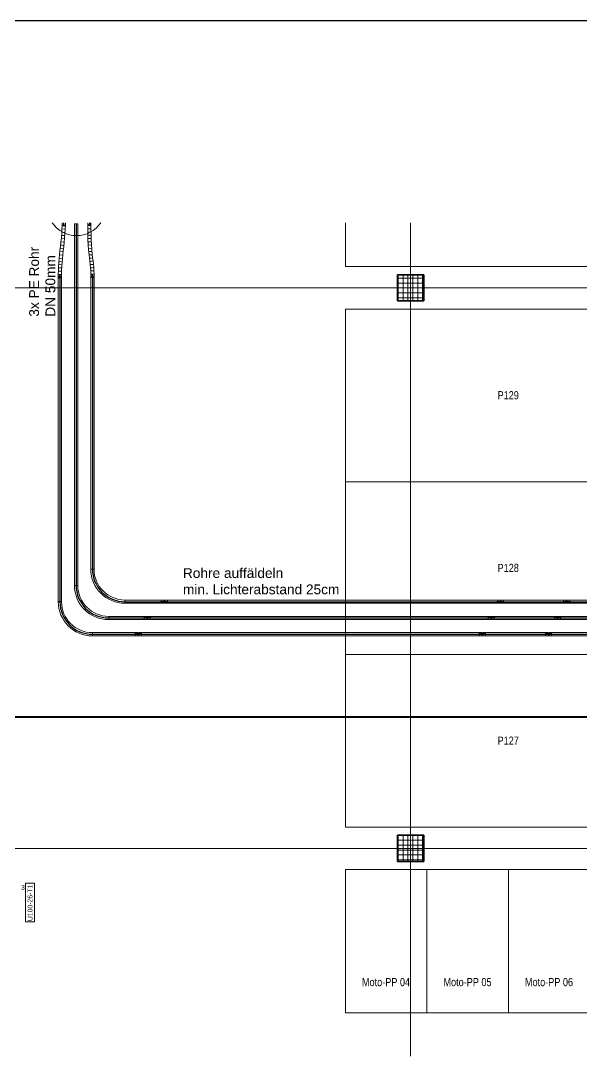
# Model space of a CAD drawing. Extents: x -932 to 937, y -179 to 471.
# Drawn here: x -396.2 to -224.2, y 147.8 to 465.5 of the extents above; entities that cross this region are included whole.
import ezdxf
from ezdxf.lldxf.tags import DXFTag

# ---------------------------------------------------------------- set-up
doc = ezdxf.new("R2010")
doc.units = 0
doc.layers.get('0').update_dxf_attribs({"lineweight": 13})
for name, color, linetype, lineweight, true_color in [('A-____-MATC-OTLN', 7, 'Strichpunkt - Mittel', 40, 0x0080ff), ('EL01_WAN_Röhre Boden', 7, 'Continuous', 13, 0xff6666), ('EL01_WAN_Röhre Boden Typ', 1, 'Continuous', 13, 0xff0000)]:
    doc.layers.add(name, color=color, linetype=linetype, lineweight=lineweight, true_color=true_color)
for name, color, linetype, lineweight in [('A-____-NOTE-TEXT', 7, 'Continuous', 9), ('A-DOOR-____-IDEN', 7, 'Continuous', 5), ('A-FLOR-____-OTLN', 7, 'Continuous', 9), ('A-GENM-____-OTLN', 7, 'Continuous', 9), ('C-PRKG-____-IDEN', 7, 'Continuous', 5), ('C-PRKG-____-OTLN', 7, 'Continuous', 9), ('S-COLS-____-MCUT', 7, 'Continuous', 35), ('S-COLS-____-OTLN', 7, 'Continuous', 9), ('S-GRID-____-OTLN', 7, 'Continuous', 5)]:
    doc.layers.add(name, color=color, linetype=linetype, lineweight=lineweight)
doc.styles.get("Standard").update_dxf_attribs({"font": 'arial.ttf'})
tags = doc.linetypes.add('_Rasterlinie_', pattern=[0.375, 0.2, -0.05, 0.075, -0.05]).pattern_tags.tags
tags[10:11] = [DXFTag(74, 4), DXFTag(75, 0), DXFTag(340, '0'), DXFTag(46, 1.0), DXFTag(50, 0.0), DXFTag(44, 0.0), DXFTag(45, 0.0)]
tags[8:9] = [DXFTag(74, 4), DXFTag(75, 0), DXFTag(340, '0'), DXFTag(46, 1.0), DXFTag(50, 0.0), DXFTag(44, 0.0), DXFTag(45, 0.0)]
tags[6:7] = [DXFTag(74, 4), DXFTag(75, 0), DXFTag(340, '0'), DXFTag(46, 1.0), DXFTag(50, 0.0), DXFTag(44, 0.0), DXFTag(45, 0.0)]
tags[4:5] = [DXFTag(74, 4), DXFTag(75, 0), DXFTag(340, '0'), DXFTag(46, 1.0), DXFTag(50, 0.0), DXFTag(44, 0.0), DXFTag(45, 0.0)]
tags = doc.linetypes.add('ACAD_ISO03W100', pattern=[30, 12, -18]).pattern_tags.tags
tags[6:7] = [DXFTag(74, 4), DXFTag(75, 0), DXFTag(340, '0'), DXFTag(46, 0.0), DXFTag(50, 0.0), DXFTag(44, 0.0), DXFTag(45, 0.0)]
tags[4:5] = [DXFTag(74, 4), DXFTag(75, 0), DXFTag(340, '0'), DXFTag(46, 0.0), DXFTag(50, 0.0), DXFTag(44, 0.0), DXFTag(45, 0.0)]
tags = doc.linetypes.add('Strichpunkt - Mittel', pattern=[0.35, 0.15, -0.1, 0, -0.1]).pattern_tags.tags
tags[10:11] = [DXFTag(74, 4), DXFTag(75, 0), DXFTag(340, '0'), DXFTag(46, 1.0), DXFTag(50, 0.0), DXFTag(44, 0.0), DXFTag(45, 0.0)]
tags[8:9] = [DXFTag(74, 4), DXFTag(75, 0), DXFTag(340, '0'), DXFTag(46, 1.0), DXFTag(50, 0.0), DXFTag(44, 0.0), DXFTag(45, 0.0)]
tags[6:7] = [DXFTag(74, 4), DXFTag(75, 0), DXFTag(340, '0'), DXFTag(46, 1.0), DXFTag(50, 0.0), DXFTag(44, 0.0), DXFTag(45, 0.0)]
tags[4:5] = [DXFTag(74, 4), DXFTag(75, 0), DXFTag(340, '0'), DXFTag(46, 1.0), DXFTag(50, 0.0), DXFTag(44, 0.0), DXFTag(45, 0.0)]
tags = doc.linetypes.add('STRICHPUNKT2', pattern=[12.7, 6.35, -3.175, 0, -3.175]).pattern_tags.tags
tags[10:11] = [DXFTag(74, 4), DXFTag(75, 0), DXFTag(340, '0'), DXFTag(46, 0.0), DXFTag(50, 0.0), DXFTag(44, 0.0), DXFTag(45, 0.0)]
tags[8:9] = [DXFTag(74, 4), DXFTag(75, 0), DXFTag(340, '0'), DXFTag(46, 0.0), DXFTag(50, 0.0), DXFTag(44, 0.0), DXFTag(45, 0.0)]
tags[6:7] = [DXFTag(74, 4), DXFTag(75, 0), DXFTag(340, '0'), DXFTag(46, 0.0), DXFTag(50, 0.0), DXFTag(44, 0.0), DXFTag(45, 0.0)]
tags[4:5] = [DXFTag(74, 4), DXFTag(75, 0), DXFTag(340, '0'), DXFTag(46, 0.0), DXFTag(50, 0.0), DXFTag(44, 0.0), DXFTag(45, 0.0)]

# ---------------------------------------------------------------- blocks, each defined once
blk = doc.blocks.new('Referenz-A0UJ2H3XXE', base_point=(-911.85, -117.71))
at = {"layer": 'A-____-MATC-OTLN', "color": 0, "linetype": 'Strichpunkt - Mittel', "ltscale": 0.4}
blk.add_line((-911.85, 251.99), (382.01, 251.99), dxfattribs=at)
at = {"layer": 'A-DOOR-____-IDEN', "color": 0, "linetype": 'Continuous', "ltscale": 0.13}
for p, q in [((-394.68, 189.06), (-394.68, 200.9)), ((-394.68, 200.9), (-391.9, 200.9)), ((-391.9, 200.9), (-391.9, 189.06)), ((-391.9, 189.06), (-394.68, 189.06))]:
    blk.add_line(p, q, dxfattribs=at)
at = {"layer": 'A-FLOR-____-OTLN', "color": 0, "linetype": 'Continuous', "ltscale": 0.13}
blk.add_ellipse((-379.04, 408.58), major_axis=(-9, 0), ratio=0.999794, start_param=0.595169, end_param=2.546424, dxfattribs=at)
at = {"layer": 'A-GENM-____-OTLN', "color": 0, "linetype": 'Continuous', "ltscale": 0.13}
blk.add_ellipse((-379.04, 408.58), major_axis=(-9, 0), ratio=0.999794, start_param=0.595169, end_param=2.546424, dxfattribs=at)
at = {"layer": 'C-PRKG-____-OTLN', "color": 0, "linetype": 'Continuous', "ltscale": 0.13}
for p, q in [((-296.54, 403.53), (-296.54, 390.09)), ((-296.54, 403.53), (-296.54, 390.09)), ((-296.54, 390.09), (-296.54, 403.53)), ((-196.54, 390.09), (-296.54, 390.09)), ((-296.54, 390.09), (-196.54, 390.09)), ((-196.54, 390.09), (-296.54, 390.09)), ((-296.54, 390.09), (-296.54, 390.09)), ((-296.54, 377.05), (-296.54, 324.06)), ((-196.54, 377.05), (-296.54, 377.05)), ((-196.54, 377.05), (-296.54, 377.05)), ((-296.54, 377.05), (-296.54, 324.06)), ((-296.54, 324.06), (-296.54, 377.05)), ((-296.54, 377.05), (-196.54, 377.05)), ((-296.54, 377.05), (-296.54, 377.05)), ((-296.54, 324.06), (-296.54, 271.08)), ((-196.54, 324.06), (-296.54, 324.06)), ((-196.54, 324.06), (-296.54, 324.06)), ((-296.54, 324.06), (-296.54, 271.07)), ((-296.54, 271.08), (-296.54, 324.06)), ((-296.54, 324.06), (-196.54, 324.06)), ((-296.54, 324.06), (-296.54, 324.06)), ((-196.54, 324.06), (-296.54, 324.06)), ((-296.54, 324.06), (-196.54, 324.06)), ((-196.54, 324.06), (-296.54, 324.06)), ((-296.54, 324.06), (-296.54, 324.06)), ((-196.54, 271.08), (-296.54, 271.08)), ((-296.54, 271.08), (-196.54, 271.08)), ((-296.54, 271.07), (-296.54, 271.08)), ((-196.54, 271.08), (-296.54, 271.08)), ((-196.54, 271.08), (-296.54, 271.08)), ((-296.54, 271.07), (-296.54, 271.08)), ((-296.54, 271.07), (-296.54, 218.09)), ((-196.54, 271.07), (-296.54, 271.07)), ((-296.54, 271.07), (-296.54, 218.09)), ((-296.54, 218.09), (-296.54, 271.07)), ((-296.54, 271.07), (-196.54, 271.07)), ((-196.54, 218.09), (-296.54, 218.09)), ((-296.54, 218.09), (-196.54, 218.09)), ((-196.54, 218.09), (-296.54, 218.09)), ((-296.54, 218.09), (-296.54, 218.09)), ((-296.54, 205.09), (-296.54, 161.09)), ((-271.54, 205.09), (-296.54, 205.09)), ((-271.54, 205.09), (-296.54, 205.09)), ((-296.54, 205.09), (-296.54, 161.09)), ((-296.54, 161.09), (-296.54, 205.09)), ((-296.54, 205.09), (-271.54, 205.09)), ((-296.54, 205.09), (-296.54, 205.09)), ((-271.54, 205.09), (-271.54, 161.09)), ((-246.54, 205.09), (-271.54, 205.09)), ((-246.54, 205.09), (-271.54, 205.09)), ((-271.54, 205.09), (-271.54, 161.09)), ((-271.54, 161.09), (-271.54, 205.09)), ((-271.54, 205.09), (-246.54, 205.09)), ((-271.54, 205.09), (-271.54, 205.09)), ((-271.54, 205.09), (-271.54, 161.09)), ((-271.54, 161.09), (-271.54, 205.09)), ((-271.54, 205.09), (-271.54, 161.09)), ((-271.54, 205.09), (-271.54, 205.09)), ((-246.54, 205.09), (-246.54, 161.09)), ((-221.54, 205.09), (-246.54, 205.09)), ((-221.54, 205.09), (-246.54, 205.09)), ((-246.54, 205.09), (-246.54, 161.09)), ((-246.54, 161.09), (-246.54, 205.09)), ((-246.54, 205.09), (-221.54, 205.09)), ((-246.54, 205.09), (-246.54, 205.09)), ((-246.54, 205.09), (-246.54, 161.09)), ((-246.54, 161.09), (-246.54, 205.09)), ((-246.54, 205.09), (-246.54, 161.09)), ((-246.54, 205.09), (-246.54, 205.09)), ((-271.54, 161.09), (-296.54, 161.09)), ((-296.54, 161.09), (-271.54, 161.09)), ((-271.54, 161.09), (-296.54, 161.09)), ((-296.54, 161.09), (-296.54, 161.09)), ((-246.54, 161.09), (-271.54, 161.09)), ((-271.54, 161.09), (-246.54, 161.09)), ((-246.54, 161.09), (-271.54, 161.09)), ((-271.54, 161.09), (-271.54, 161.09)), ((-271.54, 161.09), (-271.54, 161.09)), ((-221.54, 161.09), (-246.54, 161.09)), ((-246.54, 161.09), (-221.54, 161.09)), ((-221.54, 161.09), (-246.54, 161.09)), ((-246.54, 161.09), (-246.54, 161.09)), ((-246.54, 161.09), (-246.54, 161.09))]:
    blk.add_line(p, q, dxfattribs=at)
at = {"layer": 'S-COLS-____-MCUT', "color": 0, "linetype": 'Continuous', "ltscale": 0.35}
for p, q in [((-272.54, 387.59), (-280.54, 387.59)), ((-280.54, 387.59), (-280.54, 379.59)), ((-272.54, 379.59), (-272.54, 387.59)), ((-280.54, 379.59), (-272.54, 379.59)), ((-272.54, 215.59), (-280.54, 215.59)), ((-280.54, 215.59), (-280.54, 207.59)), ((-272.54, 207.59), (-272.54, 215.59)), ((-280.54, 207.59), (-272.54, 207.59))]:
    blk.add_line(p, q, dxfattribs=at)
at = {"layer": 'S-COLS-____-OTLN', "color": 0, "linetype": 'Continuous', "ltscale": 0.13}
for p, q in [((-280.54, 386.55), (-272.54, 386.55)), ((-280.54, 385.05), (-272.54, 385.05)), ((-280.38, 379.59), (-280.38, 387.59)), ((-278.88, 379.59), (-278.88, 387.59)), ((-277.38, 379.59), (-277.38, 387.59)), ((-275.88, 379.59), (-275.88, 387.59)), ((-274.38, 379.59), (-274.38, 387.59)), ((-272.88, 379.59), (-272.88, 387.59)), ((-280.54, 383.55), (-272.54, 383.55)), ((-280.54, 382.05), (-272.54, 382.05)), ((-280.54, 380.55), (-272.54, 380.55)), ((-280.54, 215.55), (-272.54, 215.55)), ((-280.54, 214.05), (-272.54, 214.05)), ((-280.38, 207.59), (-280.38, 215.59)), ((-278.88, 207.59), (-278.88, 215.59)), ((-277.38, 207.59), (-277.38, 215.59)), ((-275.88, 207.59), (-275.88, 215.59)), ((-274.38, 207.59), (-274.38, 215.59)), ((-272.88, 207.59), (-272.88, 215.59)), ((-280.54, 212.55), (-272.54, 212.55)), ((-280.54, 211.05), (-272.54, 211.05)), ((-280.54, 209.55), (-272.54, 209.55)), ((-280.54, 208.05), (-272.54, 208.05))]:
    blk.add_line(p, q, dxfattribs=at)
at = {"layer": 'S-GRID-____-OTLN', "color": 0, "linetype": '_Rasterlinie_', "ltscale": 0.13}
for p, q in [((-276.54, 147.79), (-276.54, 403.53)), ((-857.98, 383.59), (43.89, 383.59)), ((-857.98, 211.59), (382.01, 211.59))]:
    blk.add_line(p, q, dxfattribs=at)
at = {"layer": 'A-____-NOTE-TEXT', "color": 0, "linetype": 'Continuous', "lineweight": 5, "ltscale": 0.13, "insert": (-396.07, 200.36), "char_height": 1.5, "attachment_point": 1}
blk.add_mtext('{\\fArial;3}', dxfattribs=at)
at = {"layer": 'A-DOOR-____-IDEN', "color": 0, "linetype": 'Continuous', "ltscale": 0.13, "insert": (-394.06, 189.26), "char_height": 1.5, "attachment_point": 1, "rotation": 90}
blk.add_mtext('{\\fArial;U100-26-T1}', dxfattribs=at)
at = {"layer": 'C-PRKG-____-IDEN', "color": 0, "linetype": 'Continuous', "ltscale": 0.13, "char_height": 2.5, "attachment_point": 1}
for s, insert in [('{\\W0.8;\\fArial;P129}', (-249.87, 351.87)), ('{\\W0.8;\\fArial;P128}', (-249.87, 298.88)), ('{\\W0.8;\\fArial;P127}', (-249.87, 245.89)), ('{\\W0.8;\\fArial;Moto-PP 04}', (-291.47, 171.8)), ('{\\W0.8;\\fArial;Moto-PP 05}', (-266.47, 171.8)), ('{\\W0.8;\\fArial;Moto-PP 06}', (-241.47, 171.8))]:
    blk.add_mtext(s, dxfattribs=dict(at, insert=insert))
blk = doc.blocks.new('Bauteilbeschriftung-A0UJ2H4JXE', base_point=(-393.57, 374.72))
at = {"color": 0, "lineweight": -2, "char_height": 3, "attachment_point": 1, "rotation": 90}
for s, insert in [('{\\fArial;3x PE Rohr}', (-393.57, 374.72)), ('{\\fArial;DN 50mm}', (-388.57, 374.72))]:
    blk.add_mtext(s, dxfattribs=dict(at, insert=insert))
blk = doc.blocks.new('Wickelfalzrohr-A0UJ2H4RXE', base_point=(-374.14, 276.77))
at = {"color": 0, "linetype": 'ByBlock', "lineweight": -2, "ltscale": 0.13}
for p, q in [((-360.24, 277.77), (-374.14, 277.77)), ((-374.14, 277.47), (-374.14, 277.77)), ((-374.14, 277.06), (-374.14, 277.47)), ((-374.14, 276.77), (-374.14, 277.06)), ((-374.14, 276.77), (-360.24, 276.77)), ((-360.24, 277.47), (-360.24, 277.77)), ((-360.24, 277.06), (-360.24, 277.47)), ((-360.24, 276.77), (-360.24, 277.06))]:
    blk.add_line(p, q, dxfattribs=at)
at = {"color": 0, "linetype": 'STRICHPUNKT2', "lineweight": 25, "ltscale": 0.25}
blk.add_line((-374.14, 277.27), (-360.24, 277.27), dxfattribs=at)
blk = doc.blocks.new('Wickelfalzrohr-A0UJ2H4TXE', base_point=(-351.94, 286.77))
at = {"color": 0, "linetype": 'ByBlock', "lineweight": -2, "ltscale": 0.13}
for p, q in [((-249.12, 287.77), (-351.94, 287.77)), ((-351.94, 287.47), (-351.94, 287.77)), ((-351.94, 287.06), (-351.94, 287.47)), ((-351.94, 286.77), (-351.94, 287.06)), ((-351.94, 286.77), (-249.12, 286.77)), ((-249.12, 287.47), (-249.12, 287.77)), ((-249.12, 287.06), (-249.12, 287.47)), ((-249.12, 286.77), (-249.12, 287.06))]:
    blk.add_line(p, q, dxfattribs=at)
at = {"color": 0, "linetype": 'STRICHPUNKT2', "lineweight": 25, "ltscale": 0.25}
blk.add_line((-351.94, 287.27), (-249.12, 287.27), dxfattribs=at)
blk = doc.blocks.new('Wickelfalzrohr-A0UJ2H51XE', base_point=(-248.82, 286.77))
at = {"color": 0, "linetype": 'ByBlock', "lineweight": -2, "ltscale": 0.13}
for p, q in [((-228.82, 287.77), (-248.82, 287.77)), ((-248.82, 287.47), (-248.82, 287.77)), ((-248.82, 287.06), (-248.82, 287.47)), ((-248.82, 286.77), (-248.82, 287.06)), ((-248.82, 286.77), (-228.82, 286.77)), ((-228.82, 287.47), (-228.82, 287.77)), ((-228.82, 287.06), (-228.82, 287.47)), ((-228.82, 286.77), (-228.82, 287.06))]:
    blk.add_line(p, q, dxfattribs=at)
at = {"color": 0, "linetype": 'STRICHPUNKT2', "lineweight": 25, "ltscale": 0.25}
blk.add_line((-248.82, 287.27), (-228.82, 287.27), dxfattribs=at)
blk = doc.blocks.new('Bogen-A0UJ2H57XE', base_point=(-374.67, 286.77))
at = {"color": 0, "linetype": 'ByBlock', "lineweight": -2, "ltscale": 0.13}
for p, q in [((-373.67, 297.27), (-374.67, 297.27)), ((-364.17, 287.77), (-364.17, 286.77))]:
    blk.add_line(p, q, dxfattribs=at)
for major_axis in [(-10.5, 0), (-9.5, 0)]:
    blk.add_ellipse((-364.17, 297.27), major_axis=major_axis, ratio=1, start_param=0, end_param=1.570796, dxfattribs=at)
at = {"color": 0, "linetype": 'STRICHPUNKT2', "lineweight": 25, "ltscale": 0.25}
blk.add_ellipse((-364.17, 297.27), major_axis=(-10, 0), ratio=1, start_param=0, end_param=1.570796, dxfattribs=at)
blk = doc.blocks.new('Bogen-A0UJ2H59XE', base_point=(-384.64, 276.77))
at = {"color": 0, "linetype": 'ByBlock', "lineweight": -2, "ltscale": 0.13}
for p, q in [((-383.64, 287.27), (-384.64, 287.27)), ((-374.14, 277.77), (-374.14, 276.77))]:
    blk.add_line(p, q, dxfattribs=at)
for major_axis in [(-10.5, 0), (-9.5, 0)]:
    blk.add_ellipse((-374.14, 287.27), major_axis=major_axis, ratio=1, start_param=0, end_param=1.570796, dxfattribs=at)
at = {"color": 0, "linetype": 'STRICHPUNKT2', "lineweight": 25, "ltscale": 0.25}
blk.add_ellipse((-374.14, 287.27), major_axis=(-10, 0), ratio=1, start_param=0, end_param=1.570796, dxfattribs=at)
blk = doc.blocks.new('Wickelfalzrohr-A0UJ2H5BXE', base_point=(-384.64, 287.24))
at = {"color": 0, "linetype": 'ByBlock', "lineweight": -2, "ltscale": 0.13}
for p, q in [((-384.64, 287.27), (-384.64, 387.18)), ((-383.64, 287.27), (-383.64, 387.18))]:
    blk.add_line(p, q, dxfattribs=at)
at = {"color": 0, "linetype": 'STRICHPUNKT2', "lineweight": 25, "ltscale": 0.25}
blk.add_line((-384.14, 387.18), (-384.14, 287.27), dxfattribs=at)
at = {"color": 0, "linetype": 'ByBlock', "lineweight": -2, "ltscale": 0.13}
for centre in [(-384.14, 387.18), (-384.14, 287.27)]:
    blk.add_ellipse(centre, major_axis=(-0.5, 0), ratio=0.041259, dxfattribs=at)
blk = doc.blocks.new('Wickelfalzrohr-A0UJ2H5DXE', base_point=(-364.17, 286.77))
at = {"color": 0, "linetype": 'ByBlock', "lineweight": -2, "ltscale": 0.13}
for p, q in [((-352.24, 287.77), (-364.17, 287.77)), ((-364.17, 287.47), (-364.17, 287.77)), ((-364.17, 287.06), (-364.17, 287.47)), ((-364.17, 286.77), (-364.17, 287.06)), ((-364.17, 286.77), (-352.24, 286.77)), ((-352.24, 287.47), (-352.24, 287.77)), ((-352.24, 287.06), (-352.24, 287.47)), ((-352.24, 286.77), (-352.24, 287.06))]:
    blk.add_line(p, q, dxfattribs=at)
at = {"color": 0, "linetype": 'STRICHPUNKT2', "lineweight": 25, "ltscale": 0.25}
blk.add_line((-364.17, 287.27), (-352.24, 287.27), dxfattribs=at)
blk = doc.blocks.new('Wickelfalzrohr-A0UJ2H5FXE', base_point=(-374.67, 297.24))
at = {"color": 0, "linetype": 'ByBlock', "lineweight": -2, "ltscale": 0.13}
for p, q in [((-374.67, 297.27), (-374.67, 387.17)), ((-373.67, 297.27), (-373.67, 387.17))]:
    blk.add_line(p, q, dxfattribs=at)
at = {"color": 0, "linetype": 'STRICHPUNKT2', "lineweight": 25, "ltscale": 0.25}
blk.add_line((-374.17, 387.17), (-374.17, 297.27), dxfattribs=at)
at = {"color": 0, "linetype": 'ByBlock', "lineweight": -2, "ltscale": 0.13}
for centre in [(-374.17, 387.17), (-374.17, 297.27)]:
    blk.add_ellipse(centre, major_axis=(-0.5, 0), ratio=0.045864, dxfattribs=at)
blk = doc.blocks.new('Flexrohr-A0UJ2H5HXE', base_point=(-375.61, 387.76))
at = {"color": 0, "linetype": 'ByBlock', "lineweight": -2, "ltscale": 0.13}
for p, q in [((-374.61, 402.89), (-375.61, 402.9)), ((-375.6, 401.37), (-375.61, 402.9)), ((-375.58, 399.84), (-375.6, 401.37)), ((-374.64, 402.7), (-375.58, 402.71)), ((-374.63, 401.71), (-375.57, 401.7)), ((-374.62, 400.71), (-375.56, 400.7)), ((-374.6, 401.38), (-374.61, 402.89)), ((-374.58, 399.86), (-374.6, 401.38)), ((-375.53, 398.31), (-375.58, 399.84)), ((-374.61, 399.72), (-375.55, 399.69)), ((-375.46, 396.78), (-375.53, 398.31)), ((-374.57, 398.72), (-375.51, 398.69)), ((-374.53, 397.73), (-375.47, 397.68)), ((-374.53, 398.35), (-374.58, 399.86)), ((-374.46, 396.84), (-374.53, 398.35)), ((-375.35, 395.25), (-375.46, 396.78)), ((-374.48, 396.74), (-375.42, 396.68)), ((-374.41, 395.75), (-375.35, 395.68)), ((-375.2, 393.73), (-375.35, 395.25)), ((-374.35, 395.33), (-374.46, 396.84)), ((-374.2, 393.83), (-374.35, 395.33)), ((-375.08, 392.72), (-375.2, 393.73)), ((-374.96, 391.72), (-375.08, 392.72)), ((-374.84, 390.72), (-374.96, 391.72)), ((-374.09, 392.84), (-374.2, 393.83)), ((-373.97, 391.84), (-374.09, 392.84)), ((-373.85, 390.83), (-373.97, 391.84)), ((-373.75, 389.82), (-373.85, 390.83)), ((-374.75, 389.74), (-374.84, 390.72)), ((-374.69, 388.75), (-374.75, 389.74)), ((-374.66, 387.77), (-374.69, 388.75)), ((-373.72, 388.79), (-374.66, 388.75)), ((-373.66, 387.76), (-374.66, 387.77)), ((-373.69, 388.79), (-373.75, 389.82)), ((-373.66, 387.76), (-373.69, 388.79))]:
    blk.add_line(p, q, dxfattribs=at)
at = {"color": 0, "linetype": 'ByBlock', "lineweight": -2, "ltscale": 0.13, "extrusion": (0, 0, -1)}
for centre, major_axis, ratio in [((-374.79, 394.72), (0.498, 0.046), 0.059528), ((-374.69, 393.72), (0.497, 0.052), 0.070296), ((-374.58, 392.73), (0.496, 0.059), 0.082615), ((-374.46, 391.75), (0.497, 0.059), 0.083714), ((-374.35, 390.75), (0.497, 0.052), 0.075983), ((-374.25, 389.76), (0.498, 0.04), 0.05927)]:
    blk.add_ellipse(centre, major_axis=major_axis, ratio=ratio, start_param=0.348166, end_param=2.793427, dxfattribs=at)
blk = doc.blocks.new('Bogen-A0UJ2H5JXE', base_point=(-379.67, 281.77))
at = {"color": 0, "linetype": 'ByBlock', "lineweight": -2, "ltscale": 0.13}
for p, q in [((-378.67, 292.27), (-379.67, 292.27)), ((-369.17, 282.77), (-369.17, 281.77))]:
    blk.add_line(p, q, dxfattribs=at)
for major_axis in [(-10.5, 0), (-9.5, 0)]:
    blk.add_ellipse((-369.17, 292.27), major_axis=major_axis, ratio=1, start_param=0, end_param=1.570796, dxfattribs=at)
at = {"color": 0, "linetype": 'STRICHPUNKT2', "lineweight": 25, "ltscale": 0.25}
blk.add_ellipse((-369.17, 292.27), major_axis=(-10, 0), ratio=1, start_param=0, end_param=1.570796, dxfattribs=at)
blk = doc.blocks.new('Wickelfalzrohr-A0UJ2H5NXE', base_point=(-228.52, 286.77))
at = {"color": 0, "linetype": 'ByBlock', "lineweight": -2, "ltscale": 0.13}
for p, q in [((-108.52, 287.77), (-228.52, 287.77)), ((-228.52, 287.47), (-228.52, 287.77)), ((-228.52, 287.06), (-228.52, 287.47)), ((-228.52, 286.77), (-228.52, 287.06)), ((-228.52, 286.77), (-108.52, 286.77)), ((-108.52, 287.47), (-108.52, 287.77)), ((-108.52, 287.06), (-108.52, 287.47)), ((-108.52, 286.77), (-108.52, 287.06))]:
    blk.add_line(p, q, dxfattribs=at)
at = {"color": 0, "linetype": 'STRICHPUNKT2', "lineweight": 25, "ltscale": 0.25}
blk.add_line((-228.52, 287.27), (-108.52, 287.27), dxfattribs=at)
blk = doc.blocks.new('Wickelfalzrohr-A0UJ2H5PXE', base_point=(-369.17, 281.77))
at = {"color": 0, "linetype": 'ByBlock', "lineweight": -2, "ltscale": 0.13}
for p, q in [((-357.47, 282.77), (-369.17, 282.77)), ((-369.17, 282.47), (-369.17, 282.77)), ((-369.17, 282.06), (-369.17, 282.47)), ((-369.17, 281.77), (-369.17, 282.06)), ((-369.17, 281.77), (-357.47, 281.77)), ((-357.47, 282.47), (-357.47, 282.77)), ((-357.47, 282.06), (-357.47, 282.47)), ((-357.47, 281.77), (-357.47, 282.06))]:
    blk.add_line(p, q, dxfattribs=at)
at = {"color": 0, "linetype": 'STRICHPUNKT2', "lineweight": 25, "ltscale": 0.25}
blk.add_line((-369.17, 282.27), (-357.47, 282.27), dxfattribs=at)
blk = doc.blocks.new('Steckverbinder-A0UJ2H5RXE', base_point=(-353.04, 286.77))
at = {"color": 0, "linetype": 'ByBlock', "lineweight": -2, "ltscale": 0.13}
for p, q in [((-351.14, 287.76), (-353.04, 287.76)), ((-353.04, 287.47), (-353.04, 287.76)), ((-353.04, 287.06), (-353.04, 287.47)), ((-353.04, 286.78), (-353.04, 287.06)), ((-353.04, 286.78), (-351.14, 286.78)), ((-352.09, 286.77), (-352.09, 287.77)), ((-351.14, 287.47), (-351.14, 287.76)), ((-351.14, 287.06), (-351.14, 287.47)), ((-351.14, 286.78), (-351.14, 287.06))]:
    blk.add_line(p, q, dxfattribs=at)
at = {"color": 0, "linetype": 'STRICHPUNKT2', "lineweight": 25, "ltscale": 0.25}
blk.add_line((-351.14, 287.27), (-353.04, 287.27), dxfattribs=at)
blk = doc.blocks.new('Steckverbinder-A0UJ2H5VXE', base_point=(-249.92, 286.77))
at = {"color": 0, "linetype": 'ByBlock', "lineweight": -2, "ltscale": 0.13}
for p, q in [((-248.02, 287.76), (-249.92, 287.76)), ((-249.92, 287.47), (-249.92, 287.76)), ((-249.92, 287.06), (-249.92, 287.47)), ((-249.92, 286.78), (-249.92, 287.06)), ((-249.92, 286.78), (-248.02, 286.78)), ((-248.97, 286.77), (-248.97, 287.77)), ((-248.02, 287.47), (-248.02, 287.76)), ((-248.02, 287.06), (-248.02, 287.47)), ((-248.02, 286.78), (-248.02, 287.06))]:
    blk.add_line(p, q, dxfattribs=at)
at = {"color": 0, "linetype": 'STRICHPUNKT2', "lineweight": 25, "ltscale": 0.25}
blk.add_line((-248.02, 287.27), (-249.92, 287.27), dxfattribs=at)
blk = doc.blocks.new('Bauteilbeschriftung-A0UJ2H5XXE', base_point=(-346.39, 289.55))
at = {"color": 0, "lineweight": -2, "char_height": 3, "attachment_point": 1}
for s, insert in [('{\\fArial;Rohre auffäldeln}', (-346.39, 297.55)), ('{\\fArial;min. Lichterabstand 25cm}', (-346.39, 292.55))]:
    blk.add_mtext(s, dxfattribs=dict(at, insert=insert))
blk = doc.blocks.new('Flexrohr-A0UJ2H61XE', base_point=(-384.63, 387.66))
at = {"color": 0, "linetype": 'ByBlock', "lineweight": -2, "ltscale": 0.13}
for p, q in [((-383.57, 400.23), (-383.5, 401.51)), ((-382.58, 400.59), (-383.52, 400.65)), ((-383.5, 401.51), (-383.47, 402.8)), ((-382.47, 402.8), (-383.47, 402.8)), ((-382.53, 401.6), (-383.47, 401.63)), ((-382.5, 402.61), (-383.44, 402.62)), ((-382.58, 400.16), (-382.5, 401.47)), ((-382.5, 401.47), (-382.47, 402.8)), ((-383.96, 396.35), (-383.82, 397.65)), ((-383.82, 397.65), (-383.68, 398.94)), ((-382.85, 397.58), (-383.78, 397.68)), ((-383.68, 398.94), (-383.57, 400.23)), ((-382.75, 398.58), (-383.68, 398.67)), ((-382.66, 399.58), (-383.59, 399.66)), ((-382.97, 396.24), (-382.82, 397.54)), ((-382.82, 397.54), (-382.69, 398.84)), ((-382.69, 398.84), (-382.58, 400.16)), ((-384.25, 393.83), (-384.11, 395.05)), ((-383.19, 394.6), (-384.12, 394.71)), ((-384.11, 395.05), (-383.96, 396.35)), ((-383.07, 395.59), (-384.01, 395.7)), ((-383.25, 393.73), (-383.12, 394.94)), ((-383.12, 394.94), (-382.97, 396.24)), ((-384.56, 390.15), (-384.47, 391.38)), ((-384.47, 391.38), (-384.37, 392.61)), ((-383.48, 391.63), (-384.42, 391.71)), ((-384.37, 392.61), (-384.25, 393.83)), ((-383.39, 392.62), (-384.33, 392.71)), ((-383.29, 393.61), (-384.23, 393.71)), ((-383.56, 390.09), (-383.48, 391.3)), ((-383.48, 391.3), (-383.37, 392.51)), ((-383.37, 392.51), (-383.25, 393.73)), ((-384.63, 387.68), (-384.61, 388.92)), ((-384.61, 388.92), (-384.56, 390.15)), ((-383.65, 388.67), (-384.59, 388.69)), ((-383.61, 389.66), (-384.55, 389.7)), ((-383.55, 390.64), (-384.49, 390.71)), ((-383.63, 387.68), (-383.61, 388.89)), ((-383.61, 388.89), (-383.56, 390.09))]:
    blk.add_line(p, q, dxfattribs=at)
blk.add_ellipse((-383.43, 396.64), major_axis=(-0.497, 0.056), ratio=0.050061, start_param=0.348166, end_param=2.793427, dxfattribs=at)
blk.add_ellipse((-384.13, 387.68), major_axis=(-0.5, 0.002), ratio=0.041259, dxfattribs=at)
blk = doc.blocks.new('Steckverbinder-A0UJ2H65XE', base_point=(-229.62, 286.77))
at = {"color": 0, "linetype": 'ByBlock', "lineweight": -2, "ltscale": 0.13}
for p, q in [((-227.72, 287.76), (-229.62, 287.76)), ((-229.62, 287.47), (-229.62, 287.76)), ((-229.62, 287.06), (-229.62, 287.47)), ((-229.62, 286.78), (-229.62, 287.06)), ((-229.62, 286.78), (-227.72, 286.78)), ((-228.67, 286.77), (-228.67, 287.77)), ((-227.72, 287.47), (-227.72, 287.76)), ((-227.72, 287.06), (-227.72, 287.47)), ((-227.72, 286.78), (-227.72, 287.06))]:
    blk.add_line(p, q, dxfattribs=at)
at = {"color": 0, "linetype": 'STRICHPUNKT2', "lineweight": 25, "ltscale": 0.25}
blk.add_line((-227.72, 287.27), (-229.62, 287.27), dxfattribs=at)
blk = doc.blocks.new('Wickelfalzrohr-A0UJ2H67XE', base_point=(-357.17, 281.77))
at = {"color": 0, "linetype": 'ByBlock', "lineweight": -2, "ltscale": 0.13}
for p, q in [((-251.92, 282.77), (-357.17, 282.77)), ((-357.17, 282.47), (-357.17, 282.77)), ((-357.17, 282.06), (-357.17, 282.47)), ((-357.17, 281.77), (-357.17, 282.06)), ((-357.17, 281.77), (-251.92, 281.77)), ((-251.92, 282.47), (-251.92, 282.77)), ((-251.92, 282.06), (-251.92, 282.47)), ((-251.92, 281.77), (-251.92, 282.06))]:
    blk.add_line(p, q, dxfattribs=at)
at = {"color": 0, "linetype": 'STRICHPUNKT2', "lineweight": 25, "ltscale": 0.25}
blk.add_line((-357.17, 282.27), (-251.92, 282.27), dxfattribs=at)
blk = doc.blocks.new('Wickelfalzrohr-A0UJ2H6HXE', base_point=(-383.47, 402.8))
at = {"color": 0, "linetype": 'ByBlock', "lineweight": -2, "ltscale": 0.13}
for p, q in [((-383.47, 403.53), (-383.47, 402.8)), ((-382.47, 402.8), (-382.47, 403.53)), ((-383.18, 402.8), (-383.47, 402.8)), ((-382.76, 402.8), (-383.18, 402.8)), ((-382.47, 402.8), (-382.76, 402.8))]:
    blk.add_line(p, q, dxfattribs=at)
at = {"color": 0, "linetype": 'STRICHPUNKT2', "lineweight": 25, "ltscale": 0.25}
blk.add_line((-382.97, 402.8), (-382.97, 403.53), dxfattribs=at)
blk = doc.blocks.new('Wickelfalzrohr-A0UJ2H6LXE', base_point=(-231.32, 281.77))
at = {"color": 0, "linetype": 'ByBlock', "lineweight": -2, "ltscale": 0.13}
for p, q in [((-111.32, 282.77), (-231.32, 282.77)), ((-231.32, 282.47), (-231.32, 282.77)), ((-231.32, 282.06), (-231.32, 282.47)), ((-231.32, 281.77), (-231.32, 282.06)), ((-231.32, 281.77), (-111.32, 281.77)), ((-111.32, 282.47), (-111.32, 282.77)), ((-111.32, 282.06), (-111.32, 282.47)), ((-111.32, 281.77), (-111.32, 282.06))]:
    blk.add_line(p, q, dxfattribs=at)
at = {"color": 0, "linetype": 'STRICHPUNKT2', "lineweight": 25, "ltscale": 0.25}
blk.add_line((-231.32, 282.27), (-111.32, 282.27), dxfattribs=at)
blk = doc.blocks.new('Wickelfalzrohr-A0UJ2H6NXE', base_point=(-251.62, 281.77))
at = {"color": 0, "linetype": 'ByBlock', "lineweight": -2, "ltscale": 0.13}
for p, q in [((-231.62, 282.77), (-251.62, 282.77)), ((-251.62, 282.47), (-251.62, 282.77)), ((-251.62, 282.06), (-251.62, 282.47)), ((-251.62, 281.77), (-251.62, 282.06)), ((-251.62, 281.77), (-231.62, 281.77)), ((-231.62, 282.47), (-231.62, 282.77)), ((-231.62, 282.06), (-231.62, 282.47)), ((-231.62, 281.77), (-231.62, 282.06))]:
    blk.add_line(p, q, dxfattribs=at)
at = {"color": 0, "linetype": 'STRICHPUNKT2', "lineweight": 25, "ltscale": 0.25}
blk.add_line((-251.62, 282.27), (-231.62, 282.27), dxfattribs=at)
blk = doc.blocks.new('Wickelfalzrohr-A0UJ2H6PXE', base_point=(-374.67, 386.76))
at = {"color": 0, "linetype": 'ByBlock', "lineweight": -2, "ltscale": 0.13}
for p, q in [((-374.66, 387.77), (-374.67, 386.77)), ((-374.37, 387.77), (-374.66, 387.77)), ((-373.96, 387.76), (-374.37, 387.77)), ((-373.66, 387.76), (-373.96, 387.76)), ((-373.67, 386.76), (-373.66, 387.76)), ((-374.38, 386.77), (-374.67, 386.77)), ((-373.96, 386.76), (-374.38, 386.77)), ((-373.67, 386.76), (-373.96, 386.76))]:
    blk.add_line(p, q, dxfattribs=at)
at = {"color": 0, "linetype": 'STRICHPUNKT2', "lineweight": 25, "ltscale": 0.25}
blk.add_line((-374.17, 386.77), (-374.16, 387.77), dxfattribs=at)
blk = doc.blocks.new('Wickelfalzrohr-A0UJ2H6RXE', base_point=(-384.64, 386.66))
at = {"color": 0, "linetype": 'ByBlock', "lineweight": -2, "ltscale": 0.13}
for p, q in [((-384.63, 387.68), (-384.64, 386.68)), ((-383.63, 387.68), (-383.64, 386.68))]:
    blk.add_line(p, q, dxfattribs=at)
at = {"color": 0, "linetype": 'STRICHPUNKT2', "lineweight": 25, "ltscale": 0.25}
blk.add_line((-384.14, 386.68), (-384.13, 387.68), dxfattribs=at)
at = {"color": 0, "linetype": 'ByBlock', "lineweight": -2, "ltscale": 0.13, "extrusion": (0, 0, -1)}
for centre in [(-384.13, 387.68), (-384.14, 386.68)]:
    blk.add_ellipse(centre, major_axis=(0.5, -0.002), ratio=0.041259, dxfattribs=at)
blk = doc.blocks.new('Wickelfalzrohr-A0UJ2H6TXE', base_point=(-375.61, 402.89))
at = {"color": 0, "linetype": 'ByBlock', "lineweight": -2, "ltscale": 0.13}
for p, q in [((-375.6, 403.53), (-375.61, 402.9)), ((-374.61, 402.89), (-374.6, 403.53)), ((-375.61, 402.9), (-375.31, 402.89)), ((-375.31, 402.89), (-374.9, 402.89)), ((-374.9, 402.89), (-374.61, 402.89))]:
    blk.add_line(p, q, dxfattribs=at)
at = {"color": 0, "linetype": 'STRICHPUNKT2', "lineweight": 25, "ltscale": 0.25}
blk.add_line((-375.1, 403.53), (-375.11, 402.89), dxfattribs=at)
blk = doc.blocks.new('Wickelfalzrohr-A0UJ2H6VXE', base_point=(-379.67, 292.24))
at = {"color": 0, "linetype": 'ByBlock', "lineweight": -2, "ltscale": 0.13}
for p, q in [((-379.67, 292.27), (-379.67, 403.2)), ((-378.67, 292.27), (-378.67, 403.2))]:
    blk.add_line(p, q, dxfattribs=at)
at = {"color": 0, "linetype": 'STRICHPUNKT2', "lineweight": 25, "ltscale": 0.25}
blk.add_line((-379.17, 403.2), (-379.17, 292.27), dxfattribs=at)
at = {"color": 0, "linetype": 'ByBlock', "lineweight": -2, "ltscale": 0.13}
for centre in [(-379.17, 403.2), (-379.17, 292.27)]:
    blk.add_ellipse(centre, major_axis=(-0.5, 0), ratio=0.042998, dxfattribs=at)
blk = doc.blocks.new('Steckverbinder-A0UJ2H6XXE', base_point=(-358.27, 281.77))
at = {"color": 0, "linetype": 'ByBlock', "lineweight": -2, "ltscale": 0.13}
for p, q in [((-356.37, 282.76), (-358.27, 282.76)), ((-358.27, 282.47), (-358.27, 282.76)), ((-358.27, 282.06), (-358.27, 282.47)), ((-358.27, 281.78), (-358.27, 282.06)), ((-358.27, 281.78), (-356.37, 281.78)), ((-357.32, 281.77), (-357.32, 282.77)), ((-356.37, 282.47), (-356.37, 282.76)), ((-356.37, 282.06), (-356.37, 282.47)), ((-356.37, 281.78), (-356.37, 282.06))]:
    blk.add_line(p, q, dxfattribs=at)
at = {"color": 0, "linetype": 'STRICHPUNKT2', "lineweight": 25, "ltscale": 0.25}
blk.add_line((-356.37, 282.27), (-358.27, 282.27), dxfattribs=at)
blk = doc.blocks.new('Steckverbinder-A0UJ2H6ZXE', base_point=(-252.72, 281.77))
at = {"color": 0, "linetype": 'ByBlock', "lineweight": -2, "ltscale": 0.13}
for p, q in [((-250.82, 282.76), (-252.72, 282.76)), ((-252.72, 282.47), (-252.72, 282.76)), ((-252.72, 282.06), (-252.72, 282.47)), ((-252.72, 281.78), (-252.72, 282.06)), ((-252.72, 281.78), (-250.82, 281.78)), ((-251.77, 281.77), (-251.77, 282.77)), ((-250.82, 282.47), (-250.82, 282.76)), ((-250.82, 282.06), (-250.82, 282.47)), ((-250.82, 281.78), (-250.82, 282.06))]:
    blk.add_line(p, q, dxfattribs=at)
at = {"color": 0, "linetype": 'STRICHPUNKT2', "lineweight": 25, "ltscale": 0.25}
blk.add_line((-250.82, 282.27), (-252.72, 282.27), dxfattribs=at)
blk = doc.blocks.new('Steckverbinder-A0UJ2H71XE', base_point=(-361.04, 276.77))
at = {"color": 0, "linetype": 'ByBlock', "lineweight": -2, "ltscale": 0.13}
for p, q in [((-359.14, 277.76), (-361.04, 277.76)), ((-361.04, 277.47), (-361.04, 277.76)), ((-361.04, 277.06), (-361.04, 277.47)), ((-361.04, 276.78), (-361.04, 277.06)), ((-361.04, 276.78), (-359.14, 276.78)), ((-360.09, 276.77), (-360.09, 277.77)), ((-359.14, 277.47), (-359.14, 277.76)), ((-359.14, 277.06), (-359.14, 277.47)), ((-359.14, 276.78), (-359.14, 277.06))]:
    blk.add_line(p, q, dxfattribs=at)
at = {"color": 0, "linetype": 'STRICHPUNKT2', "lineweight": 25, "ltscale": 0.25}
blk.add_line((-359.14, 277.27), (-361.04, 277.27), dxfattribs=at)
blk = doc.blocks.new('Wickelfalzrohr-A0UJ2H73XE', base_point=(-359.94, 276.77))
at = {"color": 0, "linetype": 'ByBlock', "lineweight": -2, "ltscale": 0.13}
for p, q in [((-254.69, 277.77), (-359.94, 277.77)), ((-359.94, 277.47), (-359.94, 277.77)), ((-359.94, 277.06), (-359.94, 277.47)), ((-359.94, 276.77), (-359.94, 277.06)), ((-359.94, 276.77), (-254.69, 276.77)), ((-254.69, 277.47), (-254.69, 277.77)), ((-254.69, 277.06), (-254.69, 277.47)), ((-254.69, 276.77), (-254.69, 277.06))]:
    blk.add_line(p, q, dxfattribs=at)
at = {"color": 0, "linetype": 'STRICHPUNKT2', "lineweight": 25, "ltscale": 0.25}
blk.add_line((-359.94, 277.27), (-254.69, 277.27), dxfattribs=at)
blk = doc.blocks.new('Steckverbinder-A0UJ2H75XE', base_point=(-255.49, 276.77))
at = {"color": 0, "linetype": 'ByBlock', "lineweight": -2, "ltscale": 0.13}
for p, q in [((-253.59, 277.76), (-255.49, 277.76)), ((-255.49, 277.47), (-255.49, 277.76)), ((-255.49, 277.06), (-255.49, 277.47)), ((-255.49, 276.78), (-255.49, 277.06)), ((-255.49, 276.78), (-253.59, 276.78)), ((-254.54, 276.77), (-254.54, 277.77)), ((-253.59, 277.47), (-253.59, 277.76)), ((-253.59, 277.06), (-253.59, 277.47)), ((-253.59, 276.78), (-253.59, 277.06))]:
    blk.add_line(p, q, dxfattribs=at)
at = {"color": 0, "linetype": 'STRICHPUNKT2', "lineweight": 25, "ltscale": 0.25}
blk.add_line((-253.59, 277.27), (-255.49, 277.27), dxfattribs=at)
blk = doc.blocks.new('Steckverbinder-A0UJ2H77XE', base_point=(-232.42, 281.77))
at = {"color": 0, "linetype": 'ByBlock', "lineweight": -2, "ltscale": 0.13}
for p, q in [((-230.52, 282.76), (-232.42, 282.76)), ((-232.42, 282.47), (-232.42, 282.76)), ((-232.42, 282.06), (-232.42, 282.47)), ((-232.42, 281.78), (-232.42, 282.06)), ((-232.42, 281.78), (-230.52, 281.78)), ((-231.47, 281.77), (-231.47, 282.77)), ((-230.52, 282.47), (-230.52, 282.76)), ((-230.52, 282.06), (-230.52, 282.47)), ((-230.52, 281.78), (-230.52, 282.06))]:
    blk.add_line(p, q, dxfattribs=at)
at = {"color": 0, "linetype": 'STRICHPUNKT2', "lineweight": 25, "ltscale": 0.25}
blk.add_line((-230.52, 282.27), (-232.42, 282.27), dxfattribs=at)
blk = doc.blocks.new('Wickelfalzrohr-A0UJ2H79XE', base_point=(-254.39, 276.77))
at = {"color": 0, "linetype": 'ByBlock', "lineweight": -2, "ltscale": 0.13}
for p, q in [((-234.39, 277.77), (-254.39, 277.77)), ((-254.39, 277.47), (-254.39, 277.77)), ((-254.39, 277.06), (-254.39, 277.47)), ((-254.39, 276.77), (-254.39, 277.06)), ((-254.39, 276.77), (-234.39, 276.77)), ((-234.39, 277.47), (-234.39, 277.77)), ((-234.39, 277.06), (-234.39, 277.47)), ((-234.39, 276.77), (-234.39, 277.06))]:
    blk.add_line(p, q, dxfattribs=at)
at = {"color": 0, "linetype": 'STRICHPUNKT2', "lineweight": 25, "ltscale": 0.25}
blk.add_line((-254.39, 277.27), (-234.39, 277.27), dxfattribs=at)
blk = doc.blocks.new('Steckverbinder-A0UJ2H7BXE', base_point=(-235.19, 276.77))
at = {"color": 0, "linetype": 'ByBlock', "lineweight": -2, "ltscale": 0.13}
for p, q in [((-233.29, 277.76), (-235.19, 277.76)), ((-235.19, 277.47), (-235.19, 277.76)), ((-235.19, 277.06), (-235.19, 277.47)), ((-235.19, 276.78), (-235.19, 277.06)), ((-235.19, 276.78), (-233.29, 276.78)), ((-234.24, 276.77), (-234.24, 277.77)), ((-233.29, 277.47), (-233.29, 277.76)), ((-233.29, 277.06), (-233.29, 277.47)), ((-233.29, 276.78), (-233.29, 277.06))]:
    blk.add_line(p, q, dxfattribs=at)
at = {"color": 0, "linetype": 'STRICHPUNKT2', "lineweight": 25, "ltscale": 0.25}
blk.add_line((-233.29, 277.27), (-235.19, 277.27), dxfattribs=at)
blk = doc.blocks.new('Wickelfalzrohr-A0UJ2H7DXE', base_point=(-234.09, 276.77))
at = {"color": 0, "linetype": 'ByBlock', "lineweight": -2, "ltscale": 0.13}
for p, q in [((-114.09, 277.77), (-234.09, 277.77)), ((-234.09, 277.47), (-234.09, 277.77)), ((-234.09, 277.06), (-234.09, 277.47)), ((-234.09, 276.77), (-234.09, 277.06)), ((-234.09, 276.77), (-114.09, 276.77)), ((-114.09, 277.47), (-114.09, 277.77)), ((-114.09, 277.06), (-114.09, 277.47)), ((-114.09, 276.77), (-114.09, 277.06))]:
    blk.add_line(p, q, dxfattribs=at)
at = {"color": 0, "linetype": 'STRICHPUNKT2', "lineweight": 25, "ltscale": 0.25}
blk.add_line((-234.09, 277.27), (-114.09, 277.27), dxfattribs=at)

msp = doc.modelspace()

# ---------------------------------------------------------------- linework, layer by layer
at = {"color": 0, "linetype": 'ByBlock', "lineweight": -2, "ltscale": 0.13}
msp.add_line((607.58, 465.53), (-932.42, 465.53), dxfattribs=at)

# ---------------------------------------------------------------- block references
at = {"color": 9, "lineweight": 25, "ltscale": 0.25, "true_color": 0xc0c0c0}
msp.add_blockref('Referenz-A0UJ2H3XXE', (-911.85, -117.71), dxfattribs=at)
at = {"layer": 'EL01_WAN_Röhre Boden', "color": 1, "linetype": 'ACAD_ISO03W100', "ltscale": 1.3, "true_color": 0xff0000}
for name, p in [('Wickelfalzrohr-A0UJ2H6HXE', (-383.47, 402.8)), ('Wickelfalzrohr-A0UJ2H6TXE', (-375.61, 402.89)), ('Flexrohr-A0UJ2H61XE', (-384.63, 387.66)), ('Flexrohr-A0UJ2H5HXE', (-375.61, 387.76)), ('Wickelfalzrohr-A0UJ2H6RXE', (-384.64, 386.66)), ('Wickelfalzrohr-A0UJ2H6PXE', (-374.67, 386.76))]:
    msp.add_blockref(name, p, dxfattribs=at)
at = {"layer": 'EL01_WAN_Röhre Boden', "color": 1, "linetype": 'ACAD_ISO03W100', "ltscale": 0.13, "true_color": 0xff0000}
for name, p in [('Wickelfalzrohr-A0UJ2H6VXE', (-379.67, 292.24)), ('Wickelfalzrohr-A0UJ2H5BXE', (-384.64, 287.24)), ('Wickelfalzrohr-A0UJ2H5FXE', (-374.67, 297.24)), ('Bogen-A0UJ2H57XE', (-374.67, 286.77)), ('Bogen-A0UJ2H5JXE', (-379.67, 281.77)), ('Bogen-A0UJ2H59XE', (-384.64, 276.77)), ('Wickelfalzrohr-A0UJ2H5DXE', (-364.17, 286.77)), ('Steckverbinder-A0UJ2H5RXE', (-353.04, 286.77)), ('Wickelfalzrohr-A0UJ2H4TXE', (-351.94, 286.77)), ('Steckverbinder-A0UJ2H5VXE', (-249.92, 286.77)), ('Wickelfalzrohr-A0UJ2H51XE', (-248.82, 286.77)), ('Steckverbinder-A0UJ2H65XE', (-229.62, 286.77)), ('Wickelfalzrohr-A0UJ2H5NXE', (-228.52, 286.77)), ('Wickelfalzrohr-A0UJ2H5PXE', (-369.17, 281.77)), ('Steckverbinder-A0UJ2H6XXE', (-358.27, 281.77)), ('Wickelfalzrohr-A0UJ2H67XE', (-357.17, 281.77)), ('Steckverbinder-A0UJ2H6ZXE', (-252.72, 281.77)), ('Wickelfalzrohr-A0UJ2H6NXE', (-251.62, 281.77)), ('Steckverbinder-A0UJ2H77XE', (-232.42, 281.77)), ('Wickelfalzrohr-A0UJ2H6LXE', (-231.32, 281.77)), ('Wickelfalzrohr-A0UJ2H4RXE', (-374.14, 276.77)), ('Steckverbinder-A0UJ2H71XE', (-361.04, 276.77)), ('Wickelfalzrohr-A0UJ2H73XE', (-359.94, 276.77)), ('Steckverbinder-A0UJ2H75XE', (-255.49, 276.77)), ('Wickelfalzrohr-A0UJ2H79XE', (-254.39, 276.77)), ('Steckverbinder-A0UJ2H7BXE', (-235.19, 276.77)), ('Wickelfalzrohr-A0UJ2H7DXE', (-234.09, 276.77))]:
    msp.add_blockref(name, p, dxfattribs=at)
at = {"layer": 'EL01_WAN_Röhre Boden Typ', "color": 1, "linetype": 'Continuous', "ltscale": 1.3, "true_color": 0xff0000}
for name, p in [('Bauteilbeschriftung-A0UJ2H4JXE', (-393.57, 374.72)), ('Bauteilbeschriftung-A0UJ2H5XXE', (-346.39, 289.55))]:
    msp.add_blockref(name, p, dxfattribs=at)

doc.saveas('drawing.dxf')
